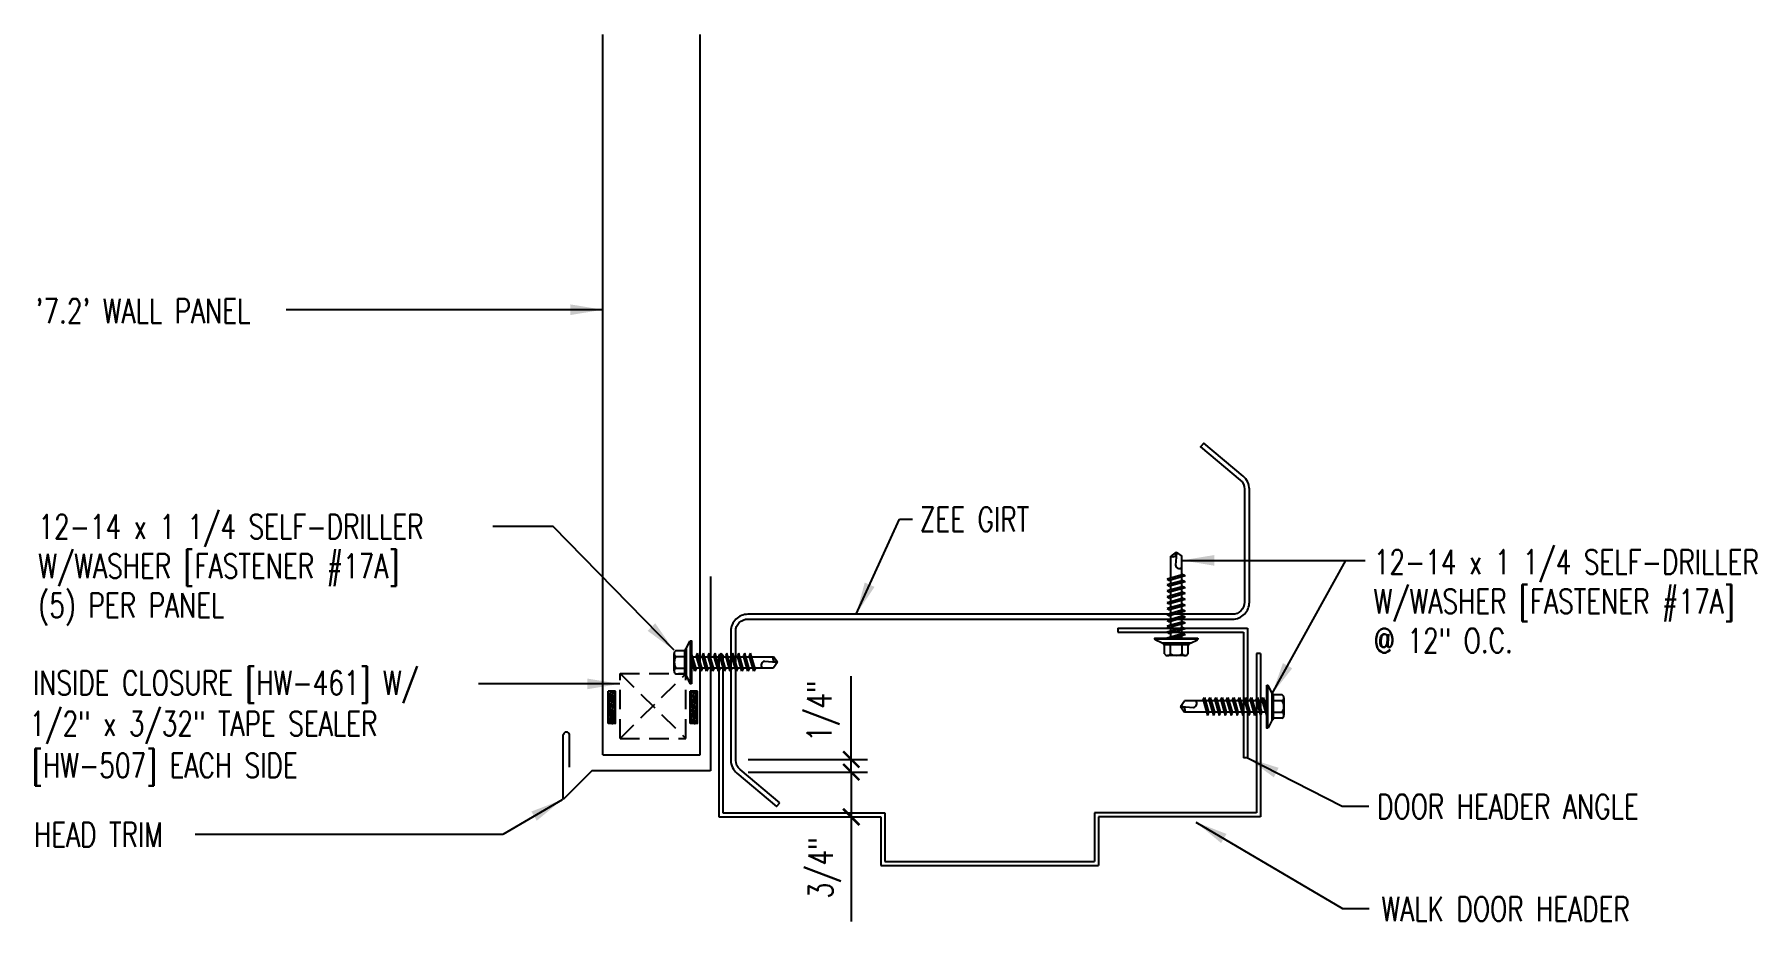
# Model space of a CAD drawing. Extents: x 3.5 to 30.1, y 18 to 31.7.
import ezdxf

# ---------------------------------------------------------------- set-up
doc = ezdxf.new("R2010")
doc.units = 0
doc.header["$LTSCALE"] = 4
doc.header["$MEASUREMENT"] = 0
doc.linetypes.add('DASHED2', pattern=[0.375, 0.25, -0.125])
doc.layers.get('0').update_dxf_attribs({"linetype": 'CONTINUOUS'})
for name, color, linetype in [('CLOSURE', 3, 'CONTINUOUS'), ('FASTENER', 9, 'CONTINUOUS'), ('PANEL-S', 11, 'CONTINUOUS'), ('PURLIN', 10, 'CONTINUOUS'), ('STLA', 12, 'CONTINUOUS'), ('TAPE', 9, 'CONTINUOUS'), ('TEXT', 2, 'CONTINUOUS'), ('TRIM-S', 6, 'CONTINUOUS')]:
    doc.layers.add(name, color=color, linetype=linetype)
doc.styles.add('TEXT', font='SIMPLEX.shx', dxfattribs={"width": 0.75, "height": 0.375})
doc.styles.add('TEXT1', font='ROMANS.shx', dxfattribs={"width": 0.75, "height": 0.375})
doc.dimstyles.new('DETAIL$7', dxfattribs={"dimscale": 4, "dimtxt": 0.375, "dimasz": 0.125, "dimexe": 0.0625, "dimexo": 0.0625, "dimgap": 0.0625, "dimtad": 1, "dimdec": 4, "dimzin": 3, "dimdsep": 46, "dimlunit": 4, "dimtxsty": 'TEXT', "dimblk": 'ARCHTICK', "dimcen": 0.0625, "dimclrd": 7, "dimclre": 7, "dimclrt": 2, "dimadec": 0, "dimazin": 0, "dimtfac": 0.6, "dimtdec": 4, "dimtmove": 0, "dimatfit": 3, "dimfxl": 1, "dimfrac": 2, "dimtolj": 1, "dimtzin": 0, "dimarcsym": 0})

# ---------------------------------------------------------------- blocks, each defined once
blk = doc.blocks.new('sd12')
at = {"layer": 'FASTENER'}
for p, q in [((-0.181, 0.276), (-0.181, 0.137)), ((-0.135, 0.302), (0.135, 0.302)), ((-0.089, 0.276), (-0.089, 0.137)), ((0.089, 0.276), (0.089, 0.137)), ((0.181, 0.276), (0.181, 0.137)), ((-0.217, 0.114), (-0.326, 0.059)), ((-0.326, 0.059), (-0.326, 0.049)), ((-0.326, 0.049), (0.326, 0.049)), ((-0.217, 0.114), (0.217, 0.114)), ((-0.193, 0.137), (0.193, 0.137)), ((-0.193, 0.119), (0.193, 0.119)), ((-0.181, 0.137), (0.181, 0.137)), ((-0.139, -0.016), (0.046, 0.037)), ((-0.104, -0.036), (0.139, 0.033)), ((-0.086, 0.037), (0.086, 0.037)), ((-0.086, 0.037), (-0.086, -0.001)), ((0.086, 0.037), (0.133, 0.037)), ((0.086, 0.018), (0.086, -0.042)), ((0.139, 0.033), (0.133, 0.037)), ((0.217, 0.114), (0.326, 0.059)), ((0.326, 0.059), (0.326, 0.049)), ((-0.104, -0.036), (-0.139, -0.016)), ((-0.139, -0.107), (0.104, -0.038)), ((-0.104, -0.127), (-0.139, -0.107)), ((-0.139, -0.198), (0.104, -0.128)), ((-0.104, -0.218), (-0.139, -0.198)), ((-0.139, -0.289), (0.104, -0.219)), ((-0.104, -0.127), (0.139, -0.058)), ((-0.104, -0.218), (0.139, -0.149)), ((-0.104, -0.309), (0.139, -0.239)), ((-0.086, -0.031), (-0.086, -0.092)), ((-0.086, -0.122), (-0.086, -0.183)), ((-0.086, -0.213), (-0.086, -0.274)), ((0.086, -0.073), (0.086, -0.133)), ((0.086, -0.164), (0.086, -0.224)), ((0.086, -0.255), (0.086, -0.315)), ((0.139, -0.058), (0.104, -0.038)), ((0.139, -0.149), (0.104, -0.128)), ((0.139, -0.239), (0.104, -0.219)), ((-0.104, -0.309), (-0.139, -0.289)), ((-0.139, -0.38), (0.104, -0.31)), ((-0.104, -0.4), (-0.139, -0.38)), ((-0.139, -0.47), (0.104, -0.401)), ((-0.104, -0.491), (-0.139, -0.47)), ((-0.139, -0.561), (0.104, -0.492)), ((-0.104, -0.4), (0.139, -0.33)), ((-0.104, -0.491), (0.139, -0.421)), ((-0.104, -0.581), (0.139, -0.512)), ((-0.086, -0.304), (-0.086, -0.364)), ((-0.086, -0.395), (-0.086, -0.455)), ((-0.086, -0.486), (-0.086, -0.546)), ((0.086, -0.345), (0.086, -0.406)), ((0.086, -0.436), (0.086, -0.497)), ((0.086, -0.527), (0.086, -0.588)), ((0.139, -0.33), (0.104, -0.31)), ((0.139, -0.421), (0.104, -0.401)), ((0.139, -0.512), (0.104, -0.492)), ((-0.104, -0.581), (-0.139, -0.561)), ((-0.139, -0.652), (0.104, -0.583)), ((-0.104, -0.672), (-0.139, -0.652)), ((-0.139, -0.743), (0.104, -0.674)), ((-0.104, -0.763), (-0.139, -0.743)), ((-0.139, -0.834), (0.104, -0.765)), ((-0.104, -0.672), (0.139, -0.603)), ((-0.104, -0.763), (0.139, -0.694)), ((-0.104, -0.854), (0.139, -0.785)), ((-0.086, -0.577), (-0.086, -0.637)), ((-0.086, -0.667), (-0.086, -0.728)), ((-0.086, -0.758), (-0.086, -0.819)), ((0.086, -0.618), (0.086, -0.679)), ((0.086, -0.709), (0.086, -0.77)), ((0.139, -0.603), (0.104, -0.583)), ((0.139, -0.694), (0.104, -0.674)), ((0.139, -0.785), (0.104, -0.765)), ((-0.104, -0.854), (-0.139, -0.834)), ((-0.139, -0.925), (0.104, -0.856)), ((-0.104, -0.945), (-0.139, -0.925)), ((-0.104, -0.945), (0.139, -0.876)), ((-0.086, -0.849), (-0.086, -0.91)), ((-0.086, -0.94), (-0.086, -1.232)), ((0.086, -0.8), (0.086, -0.861)), ((0.086, -0.891), (0.086, -1.232)), ((0.139, -0.876), (0.104, -0.856)), ((0, -1.293), (-0.086, -1.232)), ((-0.002, -1.277), (0.014, -1.091)), ((0, -1.293), (0.086, -1.232))]:
    blk.add_line(p, q, dxfattribs=at)
blk.add_lwpolyline([(-0.331, 0.037), (-0.331, 0.049), (0.331, 0.049), (0.331, 0.037)], close=True, dxfattribs=at)
for centre, radius, start, end in [((-0.135, 0.25), 0.0527, 29.8754, 150.1246), ((0, 0.138), 0.164, 56.9974, 123.0026), ((0.135, 0.25), 0.0527, 29.8754, 150.1246), ((-0.193, 0.128), 0.00894, 90, 270), ((0.193, 0.128), 0.00894, 270, 90), ((-0.046, -1.102), 0.0615, 11.1445, 130.906), ((0.054, -1.278), 0.0563, 55.4585, 194.8454)]:
    blk.add_arc(centre, radius, start, end, dxfattribs=at)
blk = doc.blocks.new('FD-F17A')
at = {"layer": 'TEXT', "style": 'TEXT1', "width": 0.75}
for s, p in [('12-14 x 1 1/4 SELF-DRILLER', (0.0047, -0.0408)), ('W/WASHER [FASTENER #17A]', (0.0047, -0.1926))]:
    blk.add_text(s, height=0.09375, dxfattribs=at).set_placement(p)
blk.add_attdef('(QUANTITY)', (0.0047, -0.3444), '', height=0.0938, dxfattribs=at)
blk = doc.blocks.new('Z8X25')
at = {"layer": 'STLA'}
blk.add_lwpolyline([(-1.652, 0.753), (-1.139, 0.142, 0.221695), (-0.995, 0.075), (0.995, 0.075, 0.414214), (1.183, 0.262), (1.183, 4), (1.183, 7.738, -0.414214), (1.445, 8), (3.186, 8, -0.221695), (3.386, 7.906), (3.899, 7.295), (3.842, 7.247), (3.329, 7.858, 0.221695), (3.186, 7.925), (1.445, 7.925, 0.414214), (1.257, 7.738), (1.257, 4), (1.257, 0.262, -0.414214), (0.995, 0), (-0.995, 0, -0.221695), (-1.196, 0.094), (-1.709, 0.705)], format="xyb", close=True, dxfattribs=at)
blk = doc.blocks.new('_ArchTick')
at = {"color": 0, "const_width": 0.15}
blk.add_lwpolyline([(-0.5, -0.5), (0.5, 0.5)], dxfattribs=at)
blk = doc.blocks.new('A$C22B817AC')
at = {"layer": 'TAPE'}
h = blk.add_hatch(dxfattribs=at)
h.set_pattern_fill('DOTS', color=256, scale=0.35, angle=270, style=0)
h.set_pattern_definition([(270, (-46.173024, -15.338993), (0.021875, -0.0109375), [0, -0.021875])])
h.paths.add_polyline_path([(-1.948, 1.156), (-1.928, 1.267), (-2.421, 1.354), (-2.44, 1.243)])
for p, q in [((-2.44, 1.243), (-2.421, 1.354)), ((-2.421, 1.354), (-1.928, 1.267)), ((-2.44, 1.243), (-1.948, 1.156)), ((-1.948, 1.156), (-1.928, 1.267))]:
    blk.add_line(p, q, dxfattribs=at)

msp = doc.modelspace()

# ---------------------------------------------------------------- linework, layer by layer
at = {"layer": 'CLOSURE', "linetype": 'DASHED2', "ltscale": 0.3}
for p, q in [((12.565, 21.851), (13.579, 21.851)), ((12.565, 20.851), (12.565, 21.851)), ((12.565, 20.851), (13.579, 21.851)), ((12.565, 21.851), (13.579, 20.851)), ((13.579, 20.851), (13.579, 21.851)), ((12.565, 20.851), (13.579, 20.851))]:
    msp.add_line(p, q, dxfattribs=at)
at = {"layer": 'PANEL-S'}
for p, q in [((12.298, 20.598), (12.298, 31.715)), ((13.798, 20.598), (13.798, 31.715)), ((12.298, 20.598), (13.798, 20.598))]:
    msp.add_line(p, q, dxfattribs=at)
at = {"layer": 'PURLIN'}
for p, q in [((20.243, 22.552), (22.243, 22.552)), ((20.243, 22.552), (20.243, 22.49)), ((20.243, 22.49), (22.181, 22.49)), ((22.181, 22.49), (22.181, 20.552)), ((22.243, 22.552), (22.243, 20.552)), ((14.087, 22.14), (14.087, 19.64)), ((14.149, 22.14), (14.087, 22.14)), ((14.149, 22.14), (14.149, 19.703)), ((22.384, 22.16), (22.384, 19.703)), ((22.446, 22.16), (22.384, 22.16)), ((22.446, 22.16), (22.446, 19.64)), ((22.243, 20.552), (22.181, 20.552)), ((14.149, 19.703), (16.649, 19.703)), ((16.649, 19.703), (16.649, 18.953)), ((22.384, 19.703), (19.884, 19.703)), ((19.884, 19.703), (19.884, 18.953)), ((14.087, 19.64), (16.587, 19.64)), ((16.587, 19.64), (16.587, 18.89)), ((22.446, 19.64), (19.946, 19.64)), ((19.946, 19.64), (19.946, 18.89)), ((16.587, 18.89), (19.946, 18.89)), ((16.649, 18.953), (19.884, 18.953))]:
    msp.add_line(p, q, dxfattribs=at)
at = {"layer": 'TEXT', "color": 7}
for p, q in [((16.131, 20.527), (16.131, 21.81)), ((14.542, 20.527), (16.381, 20.527)), ((16.131, 20.332), (16.131, 20.527)), ((14.542, 20.332), (16.381, 20.332)), ((14.792, 20.332), (16.381, 20.332)), ((16.131, 20.332), (16.131, 20.082)), ((16.131, 20.332), (16.131, 19.64)), ((14.792, 19.64), (16.381, 19.64)), ((16.131, 19.64), (16.131, 18.025))]:
    msp.add_line(p, q, dxfattribs=at)
at = {"layer": 'TRIM-S'}
for p, q in [((13.962, 23.352), (13.962, 20.352)), ((11.689, 19.91), (11.689, 20.91)), ((11.783, 20.41), (11.783, 20.91)), ((12.131, 20.352), (11.689, 19.91)), ((13.962, 20.352), (12.131, 20.352))]:
    msp.add_line(p, q, dxfattribs=at)
msp.add_arc((11.736, 20.903), 0.0475, 8.9853, 171.0147, dxfattribs=at)

# ---------------------------------------------------------------- block references
at = {"layer": 'FASTENER'}
for p, rotation in [((21.146, 22.434), 180), ((13.702, 22.027), 89.99999999999997), ((22.504, 21.343), 270)]:
    msp.add_blockref('sd12', p, dxfattribs=dict(at, rotation=rotation))
at = {"layer": 'STLA', "xscale": -1, "rotation": 270}
msp.add_blockref('Z8X25', (14.274, 21.51), dxfattribs=at)
at = {"layer": 'TEXT', "xscale": 4, "yscale": 4, "zscale": 4}
for p, values in [((3.571, 24.095), {'(QUANTITY)': '(5) PER PANEL'}), ((24.174, 23.55), {'(QUANTITY)': '@ 12" O.C.'})]:
    msp.add_blockref('FD-F17A', p, dxfattribs=at).add_auto_attribs(values)
at = {"layer": 'TEXT', "rotation": 99.99999999999999}
for p in [(13.292, 23.699), (14.557, 23.699)]:
    msp.add_blockref('A$C22B817AC', p, dxfattribs=at)
at = {"layer": 'TEXT', "color": 7, "xscale": 0.25, "yscale": 0.25, "zscale": 0.25}
for p, rotation in [((16.131, 20.527), 270), ((16.131, 20.332), 90), ((16.131, 20.332), 90), ((16.131, 19.64), 270)]:
    msp.add_blockref('_ArchTick', p, dxfattribs=dict(at, rotation=rotation))

# ---------------------------------------------------------------- texts
at = {"layer": 'TEXT', "style": 'TEXT1', "width": 0.75}
for s, p in [("'7.2' WALL PANEL", (3.547, 27.261)), ('ZEE GIRT', (17.188, 24.045)), ('INSIDE CLOSURE [HW-461] W/', (3.506, 21.522)), ('1/2" x 3/32" TAPE SEALER ', (3.456, 20.892)), ('[HW-507] EACH SIDE', (3.493, 20.247)), ('DOOR HEADER ANGLE', (24.244, 19.613)), ('HEAD TRIM ', (3.523, 19.181)), ('WALK DOOR HEADER', (24.312, 18.033))]:
    msp.add_text(s, height=0.375, dxfattribs=at).set_placement(p)
at = {"layer": 'TEXT', "color": 2, "char_height": 0.375, "attachment_point": 5, "rotation": 90, "style": 'TEXT1'}
for s, insert in [('\\A1;1/4"', (15.7, 21.274)), ('\\A1;3/4"', (15.722, 18.852))]:
    msp.add_mtext(s, dxfattribs=dict(at, insert=insert))

# ---------------------------------------------------------------- leaders
at = {"layer": 'TEXT'}
for points in [[(12.298, 27.467), (8.988, 27.467), (7.413, 27.467)], [(16.208, 22.768), (16.874, 24.237), (17.077, 24.237)], [(13.397, 22.212), (11.534, 24.12), (10.602, 24.12)], [(21.233, 23.599), (23.917, 23.599), (24.062, 23.599)], [(22.243, 20.552), (23.704, 19.805), (24.116, 19.805)], [(21.449, 19.561), (23.71, 18.225), (24.123, 18.225)]]:
    msp.add_leader(points, dimstyle='DETAIL$7', dxfattribs=at)
for points in [[(22.622, 21.536), (23.761, 23.599), (23.896, 23.599)], [(12.559, 21.693), (10.518, 21.693), (10.382, 21.693)], [(11.67, 19.905), (10.753, 19.37), (6.009, 19.37)]]:
    msp.add_leader(points, dimstyle='DETAIL$7', override={"dimgap": 0.0625, "dimtad": 0}, dxfattribs=at)

doc.saveas('drawing.dxf')
